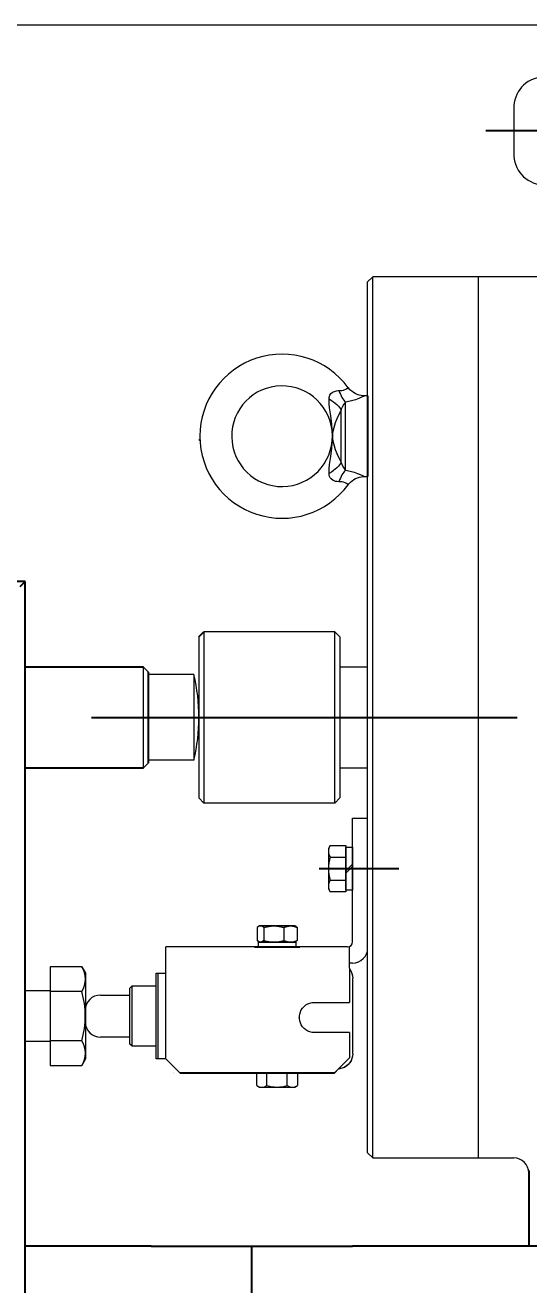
# Model space of a CAD drawing. Extents: x 4154 to 4364, y 2392 to 2546.
# Drawn here: x 4189.86 to 4197.75, y 2457.64 to 2477.37 of the extents above; entities that cross this region are included whole.
import ezdxf

# ---------------------------------------------------------------- set-up
doc = ezdxf.new("R2010")
doc.units = 0
doc.header["$LTSCALE"] = 1.5
doc.header["$MEASUREMENT"] = 0
doc.header["$PDSIZE"] = -1
doc.linetypes.add('CENTER', pattern=[10.16, 6.35, -1.27, 1.27, -1.27])
doc.layers.get('0').update_dxf_attribs({"color": 2})
doc.layers.add('1', color=7, linetype='Continuous')
doc.layers.add('SL', color=7, linetype='Continuous')
doc.styles.add('KWHS', font='ROMANS', dxfattribs={"bigfont": 'GHS'})
doc.styles.get("Standard").update_dxf_attribs({"font": 'romans.shx', "width": 0.9})
doc.dimstyles.get("Standard").update_dxf_attribs({"dimtxt": 0.18, "dimasz": 0.18, "dimexe": 0.18, "dimexo": 0.0625, "dimgap": 0.09, "dimtad": 0, "dimtih": 1, "dimtoh": 1, "dimdec": 4, "dimzin": 0, "dimdsep": 46, "dimtxsty": 'Standard', "dimcen": 0.09, "dimadec": 0, "dimazin": 0, "dimtfac": 1, "dimtdec": 4, "dimtofl": 0, "dimtmove": 0, "dimatfit": 0, "dimfxl": 1, "dimtolj": 1, "dimtzin": 0, "dimarcsym": 0})

# ---------------------------------------------------------------- blocks, each defined once
blk = doc.blocks.new('*D64')
at = {"layer": '1', "color": 1, "linetype": 'Continuous', "lineweight": 0}
for p, q in [((4198.823, 2477.369), (4160.116, 2477.369)), ((4160.616, 2475.869), (4160.616, 2412.051)), ((4175.171, 2410.551), (4160.116, 2410.551))]:
    blk.add_line(p, q, dxfattribs=at)
at = {"layer": '1', "color": 1, "linetype": 'Continuous'}
for points in [[(4160.366, 2475.869), (4160.866, 2475.869), (4160.616, 2477.369)], [(4160.366, 2412.051), (4160.866, 2412.051), (4160.616, 2410.551)]]:
    blk.add_solid(points, dxfattribs=at)
at = {"layer": 'Defpoints', "color": 0, "linetype": 'Continuous'}
for p in [(4199.323, 2477.369), (4160.616, 2410.551), (4175.671, 2410.551)]:
    blk.add_point(p, dxfattribs=at)
at = {"layer": '1', "color": 1, "linetype": 'Continuous', "insert": (4159.366, 2443.96), "char_height": 1.5, "attachment_point": 5, "rotation": 90, "style": 'KWHS'}
blk.add_mtext('\\A1;847.5', dxfattribs=at)

msp = doc.modelspace()

# ---------------------------------------------------------------- linework, layer by layer
at = {"color": 7, "linetype": 'Continuous', "lineweight": 15}
for p, q in [((4197.51128, 2476.10783), (4197.51128, 2475.37973)), ((4197.51128, 2475.37973), (4197.51128, 2475.31941)), ((4195.30243, 2473.42722), (4195.22359, 2473.34838)), ((4195.22359, 2471.51056), (4195.22359, 2473.34838)), ((4196.9581, 2473.42722), (4195.30243, 2473.42722)), ((4195.30243, 2466.5286), (4195.30243, 2473.42722)), ((4199.08682, 2473.42722), (4196.9581, 2473.42722)), ((4196.9581, 2466.5286), (4196.9581, 2473.42722)), ((4196.9581, 2466.5286), (4196.9581, 2473.42722)), ((4194.62024, 2471.51527), (4194.6219, 2471.53819)), ((4194.62233, 2471.4462), (4194.62024, 2471.51527)), ((4194.62024, 2471.51527), (4194.65511, 2471.49433)), ((4194.6219, 2471.53819), (4194.6328, 2471.57409)), ((4194.6328, 2471.57409), (4194.64974, 2471.59922)), ((4194.64974, 2471.59922), (4194.66631, 2471.61447)), ((4194.66631, 2471.61447), (4194.68529, 2471.62662)), ((4194.68529, 2471.62662), (4194.70488, 2471.63528)), ((4194.70488, 2471.63528), (4194.73364, 2471.64296)), ((4194.73364, 2471.64296), (4194.76275, 2471.6459)), ((4194.76275, 2471.6459), (4194.7742, 2471.64587)), ((4194.7742, 2471.64587), (4194.78931, 2471.64583)), ((4194.7742, 2471.64587), (4194.78488, 2471.6177)), ((4194.78488, 2471.6177), (4194.79644, 2471.59059)), ((4194.78931, 2471.64583), (4194.81853, 2471.64849)), ((4194.79644, 2471.59059), (4194.80877, 2471.56478)), ((4194.80877, 2471.56478), (4194.82175, 2471.54053)), ((4194.81853, 2471.64849), (4194.84476, 2471.65422)), ((4194.82175, 2471.54053), (4194.83526, 2471.51806)), ((4194.83526, 2471.51806), (4194.84917, 2471.49759)), ((4194.84476, 2471.65422), (4194.85392, 2471.65708)), ((4194.85392, 2471.65708), (4194.87963, 2471.66766)), ((4194.87963, 2471.66766), (4194.89878, 2471.67818)), ((4194.89878, 2471.67818), (4194.91154, 2471.68646)), ((4194.91154, 2471.68646), (4194.91842, 2471.69142)), ((4194.91842, 2471.69142), (4194.91925, 2471.69202)), ((4194.92329, 2471.68784), (4194.92008, 2471.69258)), ((4194.94653, 2471.66066), (4194.92329, 2471.68784)), ((4194.9734, 2471.63571), (4194.94653, 2471.66066)), ((4195.03132, 2471.5039), (4194.97095, 2471.48523)), ((4195.00017, 2471.61589), (4194.9734, 2471.63571)), ((4195.02881, 2471.59904), (4195.00017, 2471.61589)), ((4195.05894, 2471.58534), (4195.02881, 2471.59904)), ((4195.08403, 2471.52336), (4195.03132, 2471.5039)), ((4195.09017, 2471.57492), (4195.05894, 2471.58534)), ((4195.12697, 2471.54138), (4195.08403, 2471.52336)), ((4195.12206, 2471.56786), (4195.09017, 2471.57492)), ((4195.15413, 2471.56416), (4195.12206, 2471.56786)), ((4195.14095, 2471.54768), (4195.12697, 2471.54138)), ((4195.1597, 2471.55646), (4195.14095, 2471.54768)), ((4195.17338, 2471.56391), (4195.15413, 2471.56416)), ((4195.17098, 2471.56194), (4195.1597, 2471.55646)), ((4195.17382, 2471.56334), (4195.17098, 2471.56194)), ((4195.22359, 2471.56353), (4195.17337, 2471.56353)), ((4195.17337, 2471.56311), (4195.17382, 2471.56334)), ((4195.22359, 2471.1858), (4195.22359, 2471.51056)), ((4194.62822, 2471.37854), (4194.62233, 2471.4462)), ((4194.64493, 2471.24948), (4194.62822, 2471.37854)), ((4194.65511, 2471.49433), (4194.68767, 2471.47241)), ((4194.68767, 2471.47241), (4194.71736, 2471.4499)), ((4194.71736, 2471.4499), (4194.74365, 2471.42719)), ((4194.74365, 2471.42719), (4194.7661, 2471.40469)), ((4194.7661, 2471.40469), (4194.7843, 2471.38277)), ((4194.80678, 2471.34223), (4194.77286, 2471.27117)), ((4194.7843, 2471.38277), (4194.79794, 2471.36183)), ((4194.79794, 2471.36183), (4194.80678, 2471.34223)), ((4194.81047, 2471.35502), (4194.80678, 2471.34223)), ((4194.80678, 2470.52336), (4194.80678, 2471.34223)), ((4194.82805, 2471.39638), (4194.81047, 2471.35502)), ((4194.85165, 2471.43368), (4194.82805, 2471.39638)), ((4194.84917, 2471.49759), (4194.86336, 2471.47931)), ((4194.87768, 2471.46339), (4194.85165, 2471.43368)), ((4194.86336, 2471.47931), (4194.87768, 2471.46339)), ((4194.90525, 2471.46899), (4194.87768, 2471.46339)), ((4194.87768, 2470.4022), (4194.87768, 2471.46339)), ((4194.97095, 2471.48523), (4194.90525, 2471.46899)), ((4194.66132, 2471.12091), (4194.64493, 2471.24948)), ((4194.66888, 2471.02927), (4194.66132, 2471.12091)), ((4194.71723, 2471.14108), (4194.69692, 2471.08234)), ((4194.74302, 2471.20462), (4194.71723, 2471.14108)), ((4194.77286, 2471.27117), (4194.74302, 2471.20462)), ((4195.22359, 2466.5286), (4195.22359, 2471.1858)), ((4194.6717, 2470.93478), (4194.66888, 2471.02927)), ((4194.66888, 2470.83632), (4194.6717, 2470.93081)), ((4194.67178, 2470.94079), (4194.6717, 2470.93349)), ((4194.6717, 2470.93279), (4194.6717, 2470.93478)), ((4194.6717, 2470.93349), (4194.6717, 2470.93279)), ((4194.6717, 2470.93081), (4194.6717, 2470.93279)), ((4194.6717, 2470.93279), (4194.6717, 2470.9321)), ((4194.6717, 2470.9321), (4194.67178, 2470.9248)), ((4194.67445, 2470.98016), (4194.67178, 2470.94079)), ((4194.67178, 2470.9248), (4194.67445, 2470.88543)), ((4194.68247, 2471.02799), (4194.67445, 2470.98016)), ((4194.69692, 2471.08234), (4194.68247, 2471.02799)), ((4192.59919, 2470.88166), (4192.58241, 2470.86488)), ((4194.64493, 2470.6161), (4194.66132, 2470.74468)), ((4194.66132, 2470.74468), (4194.66888, 2470.83632)), ((4194.67445, 2470.88543), (4194.68247, 2470.8376)), ((4194.68247, 2470.8376), (4194.69692, 2470.78324)), ((4194.69692, 2470.78324), (4194.71723, 2470.72451)), ((4194.71723, 2470.72451), (4194.74302, 2470.66097)), ((4194.62822, 2470.48704), (4194.64493, 2470.6161)), ((4194.74302, 2470.66097), (4194.77286, 2470.59441)), ((4194.77286, 2470.59441), (4194.80678, 2470.52336)), ((4194.80678, 2470.52336), (4194.79794, 2470.50376)), ((4194.80678, 2470.52336), (4194.82214, 2470.48102)), ((4194.62024, 2470.35032), (4194.62233, 2470.41939)), ((4194.65511, 2470.37126), (4194.62024, 2470.35032)), ((4194.6231, 2470.32053), (4194.62024, 2470.35032)), ((4194.62233, 2470.41939), (4194.62822, 2470.48704)), ((4194.6289, 2470.3005), (4194.6231, 2470.32053)), ((4194.68767, 2470.39318), (4194.65511, 2470.37126)), ((4194.71736, 2470.41569), (4194.68767, 2470.39318)), ((4194.74365, 2470.43839), (4194.71736, 2470.41569)), ((4194.7661, 2470.4609), (4194.74365, 2470.43839)), ((4194.7843, 2470.48282), (4194.7661, 2470.4609)), ((4194.79794, 2470.50376), (4194.7843, 2470.48282)), ((4194.82175, 2470.32506), (4194.80877, 2470.3008)), ((4194.83526, 2470.34752), (4194.82175, 2470.32506)), ((4194.82214, 2470.48102), (4194.84327, 2470.44376)), ((4194.84917, 2470.368), (4194.83526, 2470.34752)), ((4194.84327, 2470.44376), (4194.86751, 2470.41262)), ((4194.86336, 2470.38628), (4194.84917, 2470.368)), ((4194.87768, 2470.4022), (4194.86336, 2470.38628)), ((4194.86751, 2470.41262), (4194.87768, 2470.4022)), ((4194.87768, 2470.4022), (4194.94812, 2470.38646)), ((4194.94812, 2470.38646), (4195.01344, 2470.36761)), ((4195.01344, 2470.36761), (4195.065, 2470.34959)), ((4195.065, 2470.34959), (4195.10896, 2470.33202)), ((4195.10896, 2470.33202), (4195.14146, 2470.31767)), ((4194.63825, 2470.28166), (4194.6289, 2470.3005)), ((4194.6523, 2470.2636), (4194.63825, 2470.28166)), ((4194.68413, 2470.23959), (4194.6523, 2470.2636)), ((4194.69736, 2470.23326), (4194.68413, 2470.23959)), ((4194.7216, 2470.22521), (4194.69736, 2470.23326)), ((4194.74639, 2470.22079), (4194.7216, 2470.22521)), ((4194.7742, 2470.21972), (4194.74639, 2470.22079)), ((4194.78488, 2470.24789), (4194.7742, 2470.21972)), ((4194.79327, 2470.21962), (4194.7742, 2470.21972)), ((4194.79644, 2470.275), (4194.78488, 2470.24789)), ((4194.82058, 2470.21678), (4194.79327, 2470.21962)), ((4194.80877, 2470.3008), (4194.79644, 2470.275)), ((4194.84517, 2470.21126), (4194.82058, 2470.21678)), ((4194.8706, 2470.20208), (4194.84517, 2470.21126)), ((4194.89056, 2470.1922), (4194.8706, 2470.20208)), ((4194.90558, 2470.18314), (4194.89056, 2470.1922)), ((4194.91516, 2470.17654), (4194.90558, 2470.18314)), ((4194.91959, 2470.17333), (4194.91516, 2470.17654)), ((4194.91925, 2470.17357), (4194.91959, 2470.17333)), ((4194.92026, 2470.17284), (4194.92967, 2470.18585)), ((4194.92967, 2470.18585), (4194.95355, 2470.21202)), ((4194.95355, 2470.21202), (4194.97952, 2470.2348)), ((4194.97952, 2470.2348), (4195.00713, 2470.25418)), ((4195.00713, 2470.25418), (4195.03596, 2470.27015)), ((4195.03596, 2470.27015), (4195.06558, 2470.28277)), ((4195.06558, 2470.28277), (4195.0956, 2470.29211)), ((4195.0956, 2470.29211), (4195.12563, 2470.2983)), ((4195.12563, 2470.2983), (4195.15531, 2470.3015)), ((4195.14146, 2470.31767), (4195.1636, 2470.30724)), ((4195.15531, 2470.3015), (4195.17338, 2470.30175)), ((4195.1636, 2470.30724), (4195.1724, 2470.30296)), ((4195.1724, 2470.30296), (4195.17337, 2470.30247)), ((4195.17337, 2470.30206), (4195.22359, 2470.30206)), ((4192.58241, 2467.79007), (4192.58241, 2465.26714)), ((4194.71112, 2467.86891), (4192.66125, 2467.86891)), ((4192.66125, 2467.86891), (4192.66125, 2465.1883)), ((4194.78997, 2467.79007), (4194.71112, 2467.86891)), ((4194.71112, 2465.1883), (4194.71112, 2467.86891)), ((4194.78997, 2467.79007), (4194.78997, 2465.26714)), ((4191.71515, 2467.31702), (4191.79399, 2467.23818)), ((4191.71515, 2465.74019), (4191.71515, 2467.31702)), ((4191.79399, 2467.23818), (4191.79399, 2465.81903)), ((4192.50357, 2467.19875), (4191.79399, 2467.19875)), ((4192.50357, 2467.19875), (4192.50357, 2465.85845)), ((4192.58241, 2467.23818), (4192.58241, 2465.81903)), ((4195.22359, 2467.31702), (4194.78997, 2467.31702)), ((4195.22359, 2467.31702), (4194.78997, 2467.31702)), ((4195.22359, 2459.70883), (4195.22359, 2466.5286)), ((4195.30243, 2459.62999), (4195.30243, 2466.5286)), ((4196.9581, 2459.62999), (4196.9581, 2466.5286)), ((4196.9581, 2459.62999), (4196.9581, 2466.5286)), ((4191.71515, 2465.74019), (4191.79399, 2465.81903)), ((4192.50357, 2465.85845), (4191.79399, 2465.85845)), ((4194.78997, 2465.74019), (4195.22359, 2465.74019)), ((4194.78997, 2465.74019), (4195.22359, 2465.74019)), ((4192.58241, 2465.26714), (4192.66125, 2465.1883)), ((4194.71112, 2465.1883), (4194.78997, 2465.26714)), ((4194.71112, 2465.1883), (4192.66125, 2465.1883)), ((4194.98707, 2464.95211), (4195.22359, 2464.95211)), ((4194.98707, 2463.01258), (4194.98707, 2464.95211)), ((4194.63682, 2464.52458), (4194.60863, 2464.47578)), ((4194.60863, 2464.47578), (4194.60863, 2463.84505)), ((4194.63682, 2464.52458), (4194.88457, 2464.52458)), ((4194.88457, 2464.52458), (4194.88457, 2463.79626)), ((4194.88457, 2463.82534), (4194.88457, 2464.4955)), ((4194.88457, 2464.4955), (4194.98707, 2464.4955)), ((4194.98707, 2464.4955), (4194.98707, 2463.82534)), ((4194.63682, 2464.34251), (4194.88457, 2464.34251)), ((4194.88457, 2464.12625), (4194.98707, 2464.22875)), ((4194.88457, 2464.09209), (4194.98707, 2464.19458)), ((4194.60863, 2463.84505), (4194.63682, 2463.79626)), ((4194.63682, 2463.97833), (4194.88457, 2463.97833)), ((4194.98707, 2463.82534), (4194.88457, 2463.82534)), ((4194.88457, 2463.79626), (4194.63682, 2463.79626)), ((4193.51337, 2463.25297), (4193.49457, 2463.23882)), ((4193.49457, 2463.23882), (4193.49457, 2463.03582)), ((4193.53235, 2463.26143), (4193.51337, 2463.25297)), ((4193.53142, 2463.26342), (4193.51537, 2463.25416)), ((4193.53142, 2463.26487), (4193.51562, 2463.25575)), ((4193.53209, 2463.26488), (4193.53193, 2463.26486)), ((4193.53193, 2463.26486), (4193.53647, 2463.26483)), ((4193.53193, 2463.26344), (4193.53647, 2463.26346)), ((4193.53209, 2463.26341), (4193.53193, 2463.26344)), ((4193.53697, 2463.26491), (4193.53209, 2463.26488)), ((4193.53697, 2463.26338), (4193.53209, 2463.26341)), ((4193.54647, 2463.26336), (4193.53235, 2463.26143)), ((4193.53647, 2463.26483), (4193.54565, 2463.26481)), ((4193.53647, 2463.26346), (4193.54565, 2463.26349)), ((4193.54647, 2463.26493), (4193.53697, 2463.26491)), ((4193.54647, 2463.26336), (4193.53697, 2463.26338)), ((4193.54565, 2463.26481), (4193.55931, 2463.26478)), ((4193.54565, 2463.26349), (4193.55931, 2463.26351)), ((4193.56044, 2463.26496), (4193.54647, 2463.26493)), ((4193.54647, 2463.26336), (4193.56044, 2463.26333)), ((4193.56611, 2463.25956), (4193.54647, 2463.26336)), ((4193.55931, 2463.26478), (4193.57722, 2463.26476)), ((4193.55931, 2463.26351), (4193.57722, 2463.26353)), ((4193.57863, 2463.26498), (4193.56044, 2463.26496)), ((4193.56044, 2463.26333), (4193.57863, 2463.26331)), ((4193.58526, 2463.24908), (4193.56611, 2463.25956)), ((4193.57722, 2463.26476), (4193.59906, 2463.26474)), ((4193.57722, 2463.26353), (4193.59906, 2463.26355)), ((4193.60073, 2463.265), (4193.57863, 2463.26498)), ((4193.57863, 2463.26331), (4193.60073, 2463.26329)), ((4193.59163, 2463.26461), (4193.58449, 2463.26354)), ((4193.59837, 2463.2386), (4193.58526, 2463.24908)), ((4193.59906, 2463.26474), (4193.59163, 2463.26461)), ((4193.59837, 2463.2386), (4193.675, 2463.25647)), ((4193.59837, 2463.2386), (4193.59837, 2463.0356)), ((4193.60828, 2463.26356), (4193.59906, 2463.26474)), ((4193.59906, 2463.26474), (4193.62447, 2463.26472)), ((4193.62447, 2463.26357), (4193.59906, 2463.26355)), ((4193.62637, 2463.26502), (4193.60073, 2463.265)), ((4193.60073, 2463.26329), (4193.62637, 2463.26327)), ((4193.62447, 2463.26472), (4193.653, 2463.2647)), ((4193.653, 2463.26359), (4193.62447, 2463.26357)), ((4193.65511, 2463.26503), (4193.62637, 2463.26502)), ((4193.62637, 2463.26327), (4193.65511, 2463.26326)), ((4193.65138, 2463.26489), (4193.64979, 2463.26486)), ((4193.64979, 2463.26486), (4193.65357, 2463.26484)), ((4193.65357, 2463.26345), (4193.64979, 2463.26343)), ((4193.64979, 2463.26343), (4193.65138, 2463.26341)), ((4193.64994, 2463.26488), (4193.65428, 2463.2649)), ((4193.65096, 2463.26485), (4193.64994, 2463.26488)), ((4193.64994, 2463.26342), (4193.65096, 2463.26344)), ((4193.65428, 2463.2634), (4193.64994, 2463.26342)), ((4193.6573, 2463.26483), (4193.65096, 2463.26485)), ((4193.65096, 2463.26344), (4193.6573, 2463.26346)), ((4193.65828, 2463.26491), (4193.65138, 2463.26489)), ((4193.65138, 2463.26341), (4193.65828, 2463.26339)), ((4193.653, 2463.2647), (4193.68418, 2463.26469)), ((4193.68418, 2463.2636), (4193.653, 2463.26359)), ((4193.65357, 2463.26484), (4193.66258, 2463.26482)), ((4193.66258, 2463.26347), (4193.65357, 2463.26345)), ((4193.65428, 2463.2649), (4193.66383, 2463.26492)), ((4193.66383, 2463.26338), (4193.65428, 2463.2634)), ((4193.68645, 2463.26505), (4193.65511, 2463.26503)), ((4193.65511, 2463.26326), (4193.68645, 2463.26324)), ((4193.66876, 2463.26481), (4193.6573, 2463.26483)), ((4193.6573, 2463.26346), (4193.66876, 2463.26348)), ((4193.67026, 2463.26493), (4193.65828, 2463.26491)), ((4193.65828, 2463.26339), (4193.67026, 2463.26337)), ((4193.66258, 2463.26482), (4193.67652, 2463.26481)), ((4193.67652, 2463.26349), (4193.66258, 2463.26347)), ((4193.66383, 2463.26492), (4193.67827, 2463.26493)), ((4193.67827, 2463.26336), (4193.66383, 2463.26338)), ((4193.68494, 2463.2648), (4193.66876, 2463.26481)), ((4193.66876, 2463.26348), (4193.68494, 2463.2635)), ((4193.6869, 2463.26494), (4193.67026, 2463.26493)), ((4193.67026, 2463.26337), (4193.6869, 2463.26335)), ((4193.675, 2463.25647), (4193.75477, 2463.26323)), ((4193.67652, 2463.26481), (4193.69492, 2463.26479)), ((4193.69492, 2463.2635), (4193.67652, 2463.26349)), ((4193.67827, 2463.26493), (4193.69711, 2463.26495)), ((4193.69711, 2463.26334), (4193.67827, 2463.26336)), ((4193.68418, 2463.26469), (4193.71746, 2463.26468)), ((4193.71746, 2463.26361), (4193.68418, 2463.2636)), ((4193.70528, 2463.26478), (4193.68494, 2463.2648)), ((4193.68494, 2463.2635), (4193.70528, 2463.26351)), ((4193.71986, 2463.26506), (4193.68645, 2463.26505)), ((4193.68645, 2463.26324), (4193.71986, 2463.26323)), ((4193.70765, 2463.26496), (4193.6869, 2463.26494)), ((4193.6869, 2463.26335), (4193.70765, 2463.26334)), ((4193.69492, 2463.26479), (4193.71715, 2463.26478)), ((4193.71715, 2463.26352), (4193.69492, 2463.2635)), ((4193.69711, 2463.26495), (4193.7197, 2463.26496)), ((4193.7197, 2463.26333), (4193.69711, 2463.26334)), ((4193.7291, 2463.26477), (4193.70528, 2463.26478)), ((4193.70528, 2463.26351), (4193.7291, 2463.26352)), ((4193.7318, 2463.26497), (4193.70765, 2463.26496)), ((4193.70765, 2463.26334), (4193.7318, 2463.26332)), ((4193.71715, 2463.26478), (4193.74245, 2463.26477)), ((4193.74245, 2463.26353), (4193.71715, 2463.26352)), ((4193.71746, 2463.26468), (4193.75228, 2463.26467)), ((4193.75228, 2463.26362), (4193.71746, 2463.26361)), ((4193.7197, 2463.26496), (4193.74528, 2463.26497)), ((4193.74528, 2463.26332), (4193.7197, 2463.26333)), ((4193.75477, 2463.26506), (4193.71986, 2463.26506)), ((4193.71986, 2463.26323), (4193.75477, 2463.26323)), ((4193.75559, 2463.26476), (4193.7291, 2463.26477)), ((4193.7291, 2463.26352), (4193.75559, 2463.26353)), ((4193.75851, 2463.26498), (4193.7318, 2463.26497)), ((4193.7318, 2463.26332), (4193.75851, 2463.26332)), ((4193.74245, 2463.26477), (4193.76996, 2463.26476)), ((4193.76996, 2463.26353), (4193.74245, 2463.26353)), ((4193.74528, 2463.26497), (4193.77297, 2463.26498)), ((4193.77297, 2463.26331), (4193.74528, 2463.26332)), ((4193.75228, 2463.26467), (4193.78805, 2463.26467)), ((4193.78805, 2463.26362), (4193.75228, 2463.26362)), ((4193.79058, 2463.26507), (4193.75477, 2463.26506)), ((4193.75477, 2463.26323), (4193.76588, 2463.26309)), ((4193.75477, 2463.26323), (4193.79058, 2463.26322)), ((4193.78384, 2463.26476), (4193.75559, 2463.26476)), ((4193.75559, 2463.26353), (4193.78384, 2463.26354)), ((4193.7869, 2463.26498), (4193.75851, 2463.26498)), ((4193.75851, 2463.26332), (4193.7869, 2463.26331)), ((4193.76588, 2463.26309), (4193.83864, 2463.25576)), ((4193.76996, 2463.26476), (4193.79875, 2463.26476)), ((4193.79875, 2463.26354), (4193.76996, 2463.26353)), ((4193.77297, 2463.26498), (4193.80183, 2463.26498)), ((4193.80183, 2463.26331), (4193.77297, 2463.26331)), ((4193.81289, 2463.26476), (4193.78384, 2463.26476)), ((4193.78384, 2463.26354), (4193.81289, 2463.26354)), ((4193.81597, 2463.26498), (4193.7869, 2463.26498)), ((4193.7869, 2463.26331), (4193.81597, 2463.26331)), ((4193.78805, 2463.26467), (4193.82414, 2463.26467)), ((4193.82414, 2463.26362), (4193.78805, 2463.26362)), ((4193.82667, 2463.26507), (4193.79058, 2463.26507)), ((4193.79058, 2463.26322), (4193.82667, 2463.26322)), ((4193.79875, 2463.26476), (4193.82782, 2463.26476)), ((4193.82782, 2463.26354), (4193.79875, 2463.26354)), ((4193.80183, 2463.26498), (4193.83088, 2463.26498)), ((4193.83088, 2463.26331), (4193.80183, 2463.26331)), ((4193.84175, 2463.26476), (4193.81289, 2463.26476)), ((4193.81289, 2463.26354), (4193.84175, 2463.26353)), ((4193.84476, 2463.26498), (4193.81597, 2463.26498)), ((4193.81597, 2463.26331), (4193.84476, 2463.26331)), ((4193.82414, 2463.26467), (4193.85995, 2463.26467)), ((4193.85995, 2463.26362), (4193.82414, 2463.26362)), ((4193.86244, 2463.26506), (4193.82667, 2463.26507)), ((4193.82667, 2463.26322), (4193.86244, 2463.26323)), ((4193.82782, 2463.26476), (4193.85621, 2463.26476)), ((4193.85621, 2463.26353), (4193.82782, 2463.26354)), ((4193.83088, 2463.26498), (4193.85913, 2463.26498)), ((4193.85913, 2463.26332), (4193.83088, 2463.26331)), ((4193.84884, 2463.26454), (4193.83668, 2463.26331)), ((4193.83864, 2463.25576), (4193.91117, 2463.23856)), ((4193.86944, 2463.26476), (4193.84175, 2463.26476)), ((4193.84175, 2463.26353), (4193.86944, 2463.26353)), ((4193.87227, 2463.26497), (4193.84476, 2463.26498)), ((4193.84476, 2463.26331), (4193.87227, 2463.26332)), ((4193.85995, 2463.26467), (4193.84884, 2463.26454)), ((4193.85621, 2463.26476), (4193.88292, 2463.26477)), ((4193.88292, 2463.26352), (4193.85621, 2463.26353)), ((4193.85913, 2463.26498), (4193.88562, 2463.26497)), ((4193.88562, 2463.26332), (4193.85913, 2463.26332)), ((4193.85995, 2463.26467), (4193.89486, 2463.26468)), ((4193.8759, 2463.26332), (4193.85995, 2463.26467)), ((4193.89486, 2463.26361), (4193.85995, 2463.26362)), ((4193.89726, 2463.26506), (4193.86244, 2463.26506)), ((4193.86244, 2463.26323), (4193.89726, 2463.26324)), ((4193.89502, 2463.26477), (4193.86944, 2463.26476)), ((4193.86944, 2463.26353), (4193.89502, 2463.26352)), ((4193.89757, 2463.26496), (4193.87227, 2463.26497)), ((4193.87227, 2463.26332), (4193.89757, 2463.26333)), ((4193.88292, 2463.26477), (4193.90707, 2463.26478)), ((4193.90707, 2463.26351), (4193.88292, 2463.26352)), ((4193.88562, 2463.26497), (4193.90944, 2463.26496)), ((4193.90944, 2463.26334), (4193.88562, 2463.26332)), ((4193.89486, 2463.26468), (4193.92827, 2463.26469)), ((4193.92827, 2463.2636), (4193.89486, 2463.26361)), ((4193.91761, 2463.26479), (4193.89502, 2463.26477)), ((4193.89502, 2463.26352), (4193.91761, 2463.2635)), ((4193.93054, 2463.26505), (4193.89726, 2463.26506)), ((4193.89726, 2463.26324), (4193.93054, 2463.26325)), ((4193.9198, 2463.26495), (4193.89757, 2463.26496)), ((4193.89757, 2463.26333), (4193.9198, 2463.26334)), ((4193.90707, 2463.26478), (4193.92782, 2463.2648)), ((4193.92782, 2463.2635), (4193.90707, 2463.26351)), ((4193.90944, 2463.26496), (4193.92978, 2463.26494)), ((4193.92978, 2463.26335), (4193.90944, 2463.26334)), ((4193.91117, 2463.23856), (4193.96236, 2463.25648)), ((4193.91117, 2463.23856), (4193.91117, 2463.03556)), ((4193.93645, 2463.2648), (4193.91761, 2463.26479)), ((4193.91761, 2463.2635), (4193.93645, 2463.26349)), ((4193.9382, 2463.26493), (4193.9198, 2463.26495)), ((4193.9198, 2463.26334), (4193.9382, 2463.26336)), ((4193.92782, 2463.2648), (4193.94446, 2463.26481)), ((4193.94446, 2463.26348), (4193.92782, 2463.2635)), ((4193.92827, 2463.26469), (4193.95961, 2463.2647)), ((4193.95961, 2463.26359), (4193.92827, 2463.2636)), ((4193.92978, 2463.26494), (4193.94596, 2463.26492)), ((4193.94596, 2463.26337), (4193.92978, 2463.26335)), ((4193.96172, 2463.26503), (4193.93054, 2463.26505)), ((4193.93054, 2463.26325), (4193.96172, 2463.26326)), ((4193.95089, 2463.26482), (4193.93645, 2463.2648)), ((4193.93645, 2463.26349), (4193.95089, 2463.26347)), ((4193.95214, 2463.26491), (4193.9382, 2463.26493)), ((4193.9382, 2463.26336), (4193.95214, 2463.26338)), ((4193.94446, 2463.26481), (4193.95644, 2463.26483)), ((4193.95644, 2463.26346), (4193.94446, 2463.26348)), ((4193.94596, 2463.26492), (4193.95742, 2463.2649)), ((4193.95742, 2463.26339), (4193.94596, 2463.26337)), ((4193.96044, 2463.26484), (4193.95089, 2463.26482)), ((4193.95089, 2463.26347), (4193.96044, 2463.26345)), ((4193.96115, 2463.26489), (4193.95214, 2463.26491)), ((4193.95214, 2463.26338), (4193.96115, 2463.2634)), ((4193.95644, 2463.26483), (4193.96334, 2463.26485)), ((4193.96334, 2463.26344), (4193.95644, 2463.26346)), ((4193.95742, 2463.2649), (4193.96376, 2463.26488)), ((4193.96376, 2463.26341), (4193.95742, 2463.26339)), ((4193.95961, 2463.2647), (4193.98835, 2463.26472)), ((4193.98835, 2463.26357), (4193.95961, 2463.26359)), ((4193.96478, 2463.26486), (4193.96044, 2463.26484)), ((4193.96044, 2463.26345), (4193.96478, 2463.26343)), ((4193.96493, 2463.26487), (4193.96115, 2463.26489)), ((4193.96115, 2463.2634), (4193.96493, 2463.26342)), ((4193.99026, 2463.26502), (4193.96172, 2463.26503)), ((4193.96172, 2463.26326), (4193.99026, 2463.26327)), ((4193.96236, 2463.25648), (4194.01566, 2463.26329)), ((4193.96334, 2463.26485), (4193.96493, 2463.26487)), ((4193.96493, 2463.26342), (4193.96334, 2463.26344)), ((4193.96376, 2463.26488), (4193.96478, 2463.26486)), ((4193.96478, 2463.26343), (4193.96376, 2463.26341)), ((4193.98835, 2463.26472), (4194.01399, 2463.26474)), ((4194.01399, 2463.26356), (4193.98835, 2463.26357)), ((4194.01566, 2463.265), (4193.99026, 2463.26502)), ((4193.99026, 2463.26327), (4194.01566, 2463.26329)), ((4194.01399, 2463.26474), (4194.03609, 2463.26476)), ((4194.03609, 2463.26353), (4194.01399, 2463.26356)), ((4194.0375, 2463.26498), (4194.01566, 2463.265)), ((4194.01566, 2463.26329), (4194.0375, 2463.26331)), ((4194.01566, 2463.26329), (4194.02309, 2463.26317)), ((4194.02309, 2463.26317), (4194.0717, 2463.25588)), ((4194.03609, 2463.26476), (4194.05428, 2463.26478)), ((4194.05428, 2463.26351), (4194.03609, 2463.26353)), ((4194.05541, 2463.26496), (4194.0375, 2463.26498)), ((4194.0375, 2463.26331), (4194.05541, 2463.26334)), ((4194.05428, 2463.26478), (4194.06825, 2463.2648)), ((4194.06825, 2463.26349), (4194.05428, 2463.26351)), ((4194.06907, 2463.26493), (4194.05541, 2463.26496)), ((4194.05541, 2463.26334), (4194.06907, 2463.26336)), ((4194.06825, 2463.2648), (4194.05898, 2463.2635)), ((4194.06825, 2463.2648), (4194.07775, 2463.26483)), ((4194.07532, 2463.26347), (4194.06825, 2463.2648)), ((4194.07775, 2463.26346), (4194.06825, 2463.26349)), ((4194.07825, 2463.26491), (4194.06907, 2463.26493)), ((4194.06907, 2463.26336), (4194.07825, 2463.26339)), ((4194.0717, 2463.25588), (4194.12015, 2463.23873)), ((4194.07775, 2463.26483), (4194.08263, 2463.26485)), ((4194.08263, 2463.26344), (4194.07775, 2463.26346)), ((4194.08279, 2463.26488), (4194.07825, 2463.26491)), ((4194.07825, 2463.26339), (4194.08279, 2463.26341)), ((4194.08263, 2463.26485), (4194.08279, 2463.26488)), ((4194.08279, 2463.26341), (4194.08263, 2463.26344)), ((4194.09935, 2463.2556), (4194.0833, 2463.26487)), ((4194.0991, 2463.2543), (4194.0833, 2463.26342)), ((4194.08789, 2463.26109), (4194.08709, 2463.26124)), ((4194.10704, 2463.25069), (4194.08789, 2463.26109)), ((4194.10704, 2463.24921), (4194.09893, 2463.25365)), ((4194.12015, 2463.24027), (4194.10704, 2463.25069)), ((4194.12015, 2463.23873), (4194.10704, 2463.24921)), ((4194.12015, 2463.23873), (4194.12015, 2463.03573)), ((4193.51337, 2463.02159), (4193.49457, 2463.03582)), ((4193.53235, 2463.01305), (4193.51337, 2463.02159)), ((4193.51562, 2463.02025), (4193.53142, 2463.01113)), ((4193.58526, 2463.02518), (4193.56611, 2463.01478)), ((4193.59837, 2463.0356), (4193.58526, 2463.02518)), ((4193.59837, 2463.0356), (4193.675, 2463.01771)), ((4193.83864, 2463.01839), (4193.91117, 2463.03556)), ((4193.91117, 2463.03556), (4193.96236, 2463.01772)), ((4194.0717, 2463.01851), (4194.12015, 2463.03573)), ((4194.0833, 2463.01113), (4194.09935, 2463.0204)), ((4194.10704, 2463.02531), (4194.09918, 2463.02104)), ((4194.12015, 2463.03573), (4194.10704, 2463.02531)), ((4192.06642, 2461.18115), (4192.06642, 2462.93374)), ((4194.90823, 2462.93374), (4192.06642, 2462.93374)), ((4193.45257, 2462.93374), (4193.45257, 2462.93229)), ((4193.45257, 2462.93229), (4193.45257, 2462.93136)), ((4193.45327, 2462.93375), (4193.45317, 2462.93372)), ((4193.45317, 2462.93372), (4193.45823, 2462.93369)), ((4193.45823, 2462.93234), (4193.45317, 2462.9323)), ((4193.45317, 2462.9323), (4193.45327, 2462.93227)), ((4193.45854, 2462.93378), (4193.45327, 2462.93375)), ((4193.45327, 2462.93227), (4193.45854, 2462.93224)), ((4193.45823, 2462.93369), (4193.46838, 2462.93366)), ((4193.46838, 2462.93237), (4193.45823, 2462.93234)), ((4193.4689, 2462.93381), (4193.45854, 2462.93378)), ((4193.45854, 2462.93224), (4193.4689, 2462.93221)), ((4193.46838, 2462.93366), (4193.48348, 2462.93363)), ((4193.48348, 2462.93239), (4193.46838, 2462.93237)), ((4193.48419, 2462.93384), (4193.4689, 2462.93381)), ((4193.4689, 2462.93221), (4193.48419, 2462.93218)), ((4193.48348, 2462.93363), (4193.5033, 2462.9336)), ((4193.5033, 2462.93242), (4193.48348, 2462.93239)), ((4193.50419, 2462.93387), (4193.48419, 2462.93384)), ((4193.48419, 2462.93218), (4193.50419, 2462.93216)), ((4193.5033, 2462.9336), (4193.50776, 2462.9336)), ((4193.50776, 2462.93243), (4193.5033, 2462.93242)), ((4193.50776, 2462.93387), (4193.50419, 2462.93387)), ((4193.50419, 2462.93216), (4193.52861, 2462.93213)), ((4193.50776, 2463.01258), (4193.50776, 2463.01113)), ((4193.50776, 2463.01113), (4193.50776, 2462.93229)), ((4193.50776, 2462.93229), (4193.50792, 2462.93228)), ((4193.50792, 2463.01258), (4193.51188, 2463.01261)), ((4193.50927, 2463.01255), (4193.50792, 2463.01258)), ((4193.50927, 2463.01115), (4193.50792, 2463.01112)), ((4193.50792, 2463.01112), (4193.51188, 2463.0111)), ((4193.50792, 2462.93228), (4193.51188, 2462.93225)), ((4193.52895, 2463.01256), (4193.50927, 2463.01255)), ((4193.50927, 2463.01115), (4193.50927, 2463.01255)), ((4193.53142, 2463.01113), (4193.50927, 2463.01115)), ((4193.51188, 2463.01261), (4193.52107, 2463.01264)), ((4193.51188, 2463.0111), (4193.52107, 2463.01107)), ((4193.51188, 2462.93225), (4193.52107, 2462.93223)), ((4193.52905, 2463.0125), (4193.51764, 2463.01252)), ((4193.52905, 2463.0125), (4193.51764, 2463.01252)), ((4193.51764, 2463.01119), (4193.51764, 2463.01252)), ((4193.53127, 2463.01122), (4193.51764, 2463.01119)), ((4193.53033, 2463.01121), (4193.51764, 2463.01119)), ((4193.51764, 2463.01119), (4193.51764, 2463.01119)), ((4193.52107, 2463.01264), (4193.52877, 2463.01266)), ((4193.52107, 2463.01107), (4193.53533, 2463.01104)), ((4193.52107, 2462.93223), (4193.53533, 2462.9322)), ((4193.52861, 2462.93213), (4193.5571, 2462.93211)), ((4193.53127, 2463.01122), (4193.53033, 2463.01121)), ((4193.53209, 2463.01112), (4193.53142, 2463.01113)), ((4193.53697, 2463.01109), (4193.53209, 2463.01112)), ((4193.54647, 2463.01107), (4193.53235, 2463.01305)), ((4193.53533, 2463.01104), (4193.5544, 2463.01102)), ((4193.53533, 2462.9322), (4193.5544, 2462.93217)), ((4193.54647, 2463.01107), (4193.53697, 2463.01109)), ((4193.56611, 2463.01478), (4193.54647, 2463.01107)), ((4193.56044, 2463.01104), (4193.54647, 2463.01107)), ((4193.5544, 2463.01102), (4193.57796, 2463.01099)), ((4193.5544, 2462.93217), (4193.57796, 2462.93215)), ((4193.5571, 2462.93211), (4193.58924, 2462.93209)), ((4193.57863, 2463.01102), (4193.56044, 2463.01104)), ((4193.57796, 2463.01099), (4193.60558, 2463.01097)), ((4193.57796, 2462.93215), (4193.60558, 2462.93213)), ((4193.60073, 2463.011), (4193.57863, 2463.01102)), ((4193.58924, 2462.93209), (4193.62455, 2462.93207)), ((4193.62637, 2463.01098), (4193.60073, 2463.011)), ((4193.60558, 2463.01097), (4193.63677, 2463.01095)), ((4193.60558, 2462.93213), (4193.63677, 2462.93211)), ((4193.62455, 2462.93207), (4193.66254, 2462.93206)), ((4193.65511, 2463.01097), (4193.62637, 2463.01098)), ((4193.63677, 2463.01095), (4193.67098, 2463.01094)), ((4193.63677, 2462.93211), (4193.67098, 2462.9321)), ((4193.68645, 2463.01095), (4193.65511, 2463.01097)), ((4193.66254, 2462.93206), (4193.70263, 2462.93205)), ((4193.67098, 2463.01094), (4193.70761, 2463.01093)), ((4193.67098, 2462.9321), (4193.70761, 2462.93209)), ((4193.675, 2463.01771), (4193.75477, 2463.01094)), ((4193.71986, 2463.01094), (4193.68645, 2463.01095)), ((4193.70263, 2462.93205), (4193.74426, 2462.93204)), ((4193.70761, 2463.01093), (4193.74601, 2463.01092)), ((4193.70761, 2462.93209), (4193.74601, 2462.93208)), ((4193.75477, 2463.01094), (4193.71986, 2463.01094)), ((4193.74426, 2462.93204), (4193.7868, 2462.93203)), ((4193.74601, 2463.01092), (4193.78549, 2463.01092)), ((4193.74601, 2462.93208), (4193.78549, 2462.93207)), ((4193.75477, 2463.01094), (4193.76588, 2463.01107)), ((4193.79058, 2463.01093), (4193.75477, 2463.01094)), ((4193.76588, 2463.01107), (4193.83864, 2463.01839)), ((4193.78549, 2463.01092), (4193.82536, 2463.01092)), ((4193.78549, 2462.93207), (4193.82536, 2462.93207)), ((4193.7868, 2462.93203), (4193.82964, 2462.93203)), ((4193.82667, 2463.01093), (4193.79058, 2463.01093)), ((4193.82536, 2463.01092), (4193.86491, 2463.01092)), ((4193.82536, 2462.93207), (4193.86491, 2462.93208)), ((4193.86244, 2463.01094), (4193.82667, 2463.01093)), ((4193.82964, 2462.93203), (4193.87216, 2462.93204)), ((4193.89726, 2463.01094), (4193.86244, 2463.01094)), ((4193.86491, 2463.01092), (4193.90344, 2463.01093)), ((4193.86491, 2462.93208), (4193.90344, 2462.93209)), ((4193.87216, 2462.93204), (4193.91373, 2462.93205)), ((4193.93054, 2463.01095), (4193.89726, 2463.01094)), ((4193.90344, 2463.01093), (4193.94027, 2463.01094)), ((4193.90344, 2462.93209), (4193.94027, 2462.9321)), ((4193.91373, 2462.93205), (4193.95375, 2462.93206)), ((4193.96172, 2463.01097), (4193.93054, 2463.01095)), ((4193.94027, 2463.01094), (4193.97474, 2463.01095)), ((4193.94027, 2462.9321), (4193.97474, 2462.93211)), ((4193.95375, 2462.93206), (4193.99164, 2462.93207)), ((4193.99026, 2463.01098), (4193.96172, 2463.01097)), ((4193.96236, 2463.01772), (4194.01566, 2463.011)), ((4193.97474, 2463.01095), (4194.00626, 2463.01097)), ((4193.97474, 2462.93211), (4194.00626, 2462.93213)), ((4194.01566, 2463.011), (4193.99026, 2463.01098)), ((4193.99164, 2462.93207), (4194.02684, 2462.93209)), ((4194.00626, 2463.01097), (4194.03424, 2463.01099)), ((4194.00626, 2462.93213), (4194.03424, 2462.93215)), ((4194.01566, 2463.011), (4194.02309, 2463.01114)), ((4194.0375, 2463.01102), (4194.01566, 2463.011)), ((4194.02309, 2463.01114), (4194.0717, 2463.01851)), ((4194.02684, 2462.93209), (4194.05884, 2462.93211)), ((4194.03424, 2463.01099), (4194.05822, 2463.01101)), ((4194.03424, 2462.93215), (4194.05822, 2462.93217)), ((4194.05541, 2463.01104), (4194.0375, 2463.01102)), ((4194.06907, 2463.01107), (4194.05541, 2463.01104)), ((4194.05822, 2463.01101), (4194.07774, 2463.01104)), ((4194.05822, 2462.93217), (4194.07774, 2462.9322)), ((4194.05884, 2462.93211), (4194.08717, 2462.93213)), ((4194.07825, 2463.01109), (4194.06907, 2463.01107)), ((4194.07774, 2463.01104), (4194.09248, 2463.01106)), ((4194.07774, 2462.9322), (4194.09248, 2462.93222)), ((4194.08279, 2463.01112), (4194.07825, 2463.01109)), ((4194.0833, 2463.01113), (4194.08279, 2463.01112)), ((4194.0884, 2463.01121), (4194.08345, 2463.01122)), ((4194.0884, 2463.0125), (4194.08567, 2463.0125)), ((4194.08595, 2463.01266), (4194.09248, 2463.01264)), ((4194.08717, 2462.93213), (4194.11142, 2462.93216)), ((4194.0997, 2463.01253), (4194.0884, 2463.0125)), ((4194.0997, 2463.01118), (4194.0884, 2463.01121)), ((4194.09248, 2463.01264), (4194.10217, 2463.01262)), ((4194.09248, 2463.01106), (4194.10217, 2463.01109)), ((4194.09248, 2462.93222), (4194.10217, 2462.93225)), ((4194.10581, 2463.01256), (4194.0997, 2463.01253)), ((4194.10581, 2463.01115), (4194.0997, 2463.01118)), ((4194.10217, 2463.01262), (4194.10664, 2463.01259)), ((4194.10217, 2463.01109), (4194.10664, 2463.01112)), ((4194.10217, 2462.93225), (4194.10664, 2462.93228)), ((4194.11142, 2462.93387), (4194.10571, 2462.93387)), ((4194.10664, 2463.01259), (4194.10581, 2463.01256)), ((4194.10664, 2463.01112), (4194.10581, 2463.01115)), ((4194.10664, 2462.93228), (4194.10696, 2462.93229)), ((4194.10696, 2463.01113), (4194.10696, 2463.01258)), ((4194.10696, 2462.93229), (4194.10696, 2463.01113)), ((4194.10696, 2462.9336), (4194.11053, 2462.9336)), ((4194.11053, 2462.93242), (4194.10696, 2462.93243)), ((4194.11053, 2462.9336), (4194.13053, 2462.93363)), ((4194.13053, 2462.9324), (4194.11053, 2462.93242)), ((4194.13124, 2462.93384), (4194.11142, 2462.93387)), ((4194.11142, 2462.93216), (4194.13124, 2462.93219)), ((4194.13053, 2462.93363), (4194.14582, 2462.93366)), ((4194.14582, 2462.93237), (4194.13053, 2462.9324)), ((4194.14634, 2462.93381), (4194.13124, 2462.93384)), ((4194.13124, 2462.93219), (4194.14634, 2462.93221)), ((4194.14582, 2462.93366), (4194.15618, 2462.93369)), ((4194.15618, 2462.93234), (4194.14582, 2462.93237)), ((4194.15649, 2462.93378), (4194.14634, 2462.93381)), ((4194.14634, 2462.93221), (4194.15649, 2462.93224)), ((4194.15618, 2462.93369), (4194.16145, 2462.93372)), ((4194.16145, 2462.93231), (4194.15618, 2462.93234)), ((4194.16155, 2462.93375), (4194.15649, 2462.93378)), ((4194.15649, 2462.93224), (4194.16155, 2462.93228)), ((4194.15649, 2462.93224), (4194.15649, 2462.93224)), ((4194.16145, 2462.93372), (4194.16155, 2462.93375)), ((4194.16155, 2462.93228), (4194.16145, 2462.93231)), ((4194.16215, 2462.93229), (4194.16215, 2462.93374)), ((4194.16215, 2462.93136), (4194.16215, 2462.93229)), ((4194.94185, 2462.60284), (4194.94185, 2462.93374)), ((4194.98707, 2462.68168), (4194.94185, 2462.68168)), ((4190.25444, 2462.62514), (4190.25444, 2461.07746)), ((4190.74643, 2462.62514), (4190.25444, 2462.62514)), ((4190.74643, 2462.62514), (4190.80633, 2462.52145)), ((4190.80633, 2462.52145), (4190.80633, 2461.18115)), ((4191.91517, 2461.18115), (4191.91517, 2462.52145)), ((4191.91517, 2462.52145), (4192.06642, 2462.52145)), ((4191.94588, 2461.18115), (4191.94588, 2462.52145)), ((4194.94185, 2462.60284), (4194.94185, 2462.06672)), ((4194.94185, 2462.58767), (4194.94481, 2462.58369)), ((4194.94481, 2462.58369), (4194.9642, 2462.55204)), ((4194.9642, 2462.55204), (4194.9784, 2462.51775)), ((4194.9784, 2462.51775), (4194.98707, 2462.48166)), ((4194.98707, 2462.48166), (4194.98998, 2462.44466)), ((4194.98998, 2461.26204), (4194.98998, 2462.44466)), ((4190.25444, 2462.24551), (4189.86238, 2462.24551)), ((4190.74643, 2462.23825), (4190.25444, 2462.23825)), ((4191.49731, 2462.28493), (4191.53673, 2462.32435)), ((4191.49731, 2462.28493), (4191.49731, 2461.41767)), ((4191.53673, 2461.37825), (4191.53673, 2462.32435)), ((4191.53673, 2462.32435), (4191.61557, 2462.32435)), ((4191.61557, 2462.32414), (4191.85209, 2462.32414)), ((4191.85209, 2462.32435), (4191.91517, 2462.32435)), ((4191.04003, 2462.18046), (4191.49731, 2462.18046)), ((4194.25672, 2462.02562), (4194.28734, 2462.0433)), ((4194.25672, 2462.02544), (4194.28734, 2462.04311)), ((4194.28734, 2462.0433), (4194.32024, 2462.05621)), ((4194.28734, 2462.04311), (4194.32024, 2462.05603)), ((4194.32024, 2462.05621), (4194.35471, 2462.06408)), ((4194.32024, 2462.05603), (4194.35471, 2462.0639)), ((4194.35471, 2462.06408), (4194.38996, 2462.06672)), ((4194.35471, 2462.0639), (4194.38996, 2462.06654)), ((4194.38996, 2462.06672), (4194.94185, 2462.06672)), ((4194.38996, 2462.06654), (4194.94185, 2462.06654)), ((4194.94185, 2462.06654), (4194.94185, 2462.06672)), ((4190.8035, 2461.75866), (4190.8035, 2461.94394)), ((4194.15344, 2461.83001), (4194.1541, 2461.84769)), ((4194.1541, 2461.84787), (4194.15937, 2461.88283)), ((4194.1541, 2461.84769), (4194.15937, 2461.88265)), ((4194.1541, 2461.81252), (4194.1541, 2461.84787)), ((4194.15937, 2461.88283), (4194.16979, 2461.91661)), ((4194.15937, 2461.88265), (4194.16979, 2461.91643)), ((4194.16979, 2461.91661), (4194.18512, 2461.94846)), ((4194.16979, 2461.91643), (4194.18512, 2461.94828)), ((4194.18512, 2461.94846), (4194.20504, 2461.97767)), ((4194.18512, 2461.94828), (4194.20504, 2461.97748)), ((4194.20504, 2461.97767), (4194.22908, 2462.00358)), ((4194.20504, 2461.97748), (4194.22908, 2462.0034)), ((4194.22908, 2462.00358), (4194.25672, 2462.02562)), ((4194.22908, 2462.0034), (4194.25672, 2462.02544)), ((4194.15937, 2461.77756), (4194.1541, 2461.81252)), ((4194.16979, 2461.74378), (4194.15937, 2461.77756)), ((4194.18512, 2461.71193), (4194.16979, 2461.74378)), ((4194.20504, 2461.68273), (4194.18512, 2461.71193)), ((4194.22908, 2461.65681), (4194.20504, 2461.68273)), ((4194.25672, 2461.63477), (4194.22908, 2461.65681)), ((4189.86238, 2461.45709), (4190.25444, 2461.45709)), ((4190.74643, 2461.46436), (4190.25444, 2461.46436)), ((4191.49731, 2461.52214), (4191.04003, 2461.52214)), ((4194.28734, 2461.61709), (4194.25672, 2461.63477)), ((4194.32024, 2461.60418), (4194.28734, 2461.61709)), ((4194.35471, 2461.59631), (4194.32024, 2461.60418)), ((4194.38996, 2461.59367), (4194.35471, 2461.59631)), ((4194.94185, 2461.59367), (4194.38996, 2461.59367)), ((4194.94185, 2461.59367), (4194.94185, 2461.19946)), ((4191.53673, 2461.37825), (4191.49731, 2461.41767)), ((4191.61557, 2461.37825), (4191.53673, 2461.37825)), ((4191.85209, 2461.37944), (4191.61557, 2461.37944)), ((4191.91517, 2461.37825), (4191.85209, 2461.37825)), ((4194.98998, 2461.26204), (4194.98707, 2461.22504)), ((4194.98998, 2461.25937), (4194.98707, 2461.22237)), ((4194.98998, 2461.25937), (4194.98998, 2461.26204)), ((4190.25444, 2461.07746), (4190.74643, 2461.07746)), ((4190.80633, 2461.18115), (4190.74643, 2461.07746)), ((4192.06642, 2461.18115), (4191.91517, 2461.18115)), ((4191.94588, 2461.19946), (4191.94588, 2461.19928)), ((4192.06642, 2461.18115), (4192.28833, 2460.95924)), ((4194.94185, 2461.19946), (4194.70532, 2460.96294)), ((4194.70532, 2460.96276), (4194.94185, 2461.19928)), ((4194.86084, 2461.0513), (4194.82655, 2461.03709)), ((4194.86084, 2461.04862), (4194.82655, 2461.03442)), ((4194.89248, 2461.07069), (4194.86084, 2461.0513)), ((4194.89248, 2461.06801), (4194.86084, 2461.04862)), ((4194.9207, 2461.09479), (4194.89248, 2461.07069)), ((4194.9207, 2461.09212), (4194.89248, 2461.06801)), ((4194.94481, 2461.12301), (4194.9207, 2461.09479)), ((4194.94481, 2461.12034), (4194.9207, 2461.09212)), ((4194.94185, 2461.19928), (4194.94185, 2461.19946)), ((4194.9642, 2461.15466), (4194.94481, 2461.12301)), ((4194.9642, 2461.15199), (4194.94481, 2461.12034)), ((4194.9784, 2461.18895), (4194.9642, 2461.15466)), ((4194.9784, 2461.18628), (4194.9642, 2461.15199)), ((4194.98707, 2461.22504), (4194.9784, 2461.18895)), ((4194.98707, 2461.22237), (4194.9784, 2461.18628)), ((4192.1824, 2460.96276), (4192.1824, 2460.96294)), ((4192.1824, 2460.95924), (4192.1824, 2460.95942)), ((4194.70532, 2460.96294), (4192.28463, 2460.96294)), ((4194.70532, 2460.96276), (4192.28481, 2460.96276)), ((4192.28815, 2460.95942), (4193.50776, 2460.95942)), ((4192.28833, 2460.95924), (4193.80542, 2460.95924)), ((4193.48678, 2460.76297), (4193.48678, 2460.95906)), ((4193.48678, 2460.95906), (4194.12406, 2460.95906)), ((4193.64609, 2460.76297), (4193.64609, 2460.95906)), ((4193.80542, 2460.95924), (4194.70532, 2460.95924)), ((4193.96475, 2460.76297), (4193.96475, 2460.95906)), ((4194.10696, 2460.95942), (4194.70532, 2460.95942)), ((4194.12406, 2460.95906), (4194.12406, 2460.76297)), ((4194.70532, 2460.95924), (4194.76947, 2461.02338)), ((4194.76927, 2461.02337), (4194.70532, 2460.95942)), ((4194.70532, 2460.96294), (4194.70532, 2460.96276)), ((4194.70532, 2460.95942), (4194.70532, 2460.95924)), ((4194.79046, 2461.02575), (4194.76573, 2461.02316)), ((4194.79046, 2461.02843), (4194.76857, 2461.026)), ((4194.82655, 2461.03709), (4194.79046, 2461.02843)), ((4194.82655, 2461.03442), (4194.79046, 2461.02575)), ((4193.48678, 2460.76297), (4193.52948, 2460.7383)), ((4193.52948, 2460.7383), (4194.08137, 2460.7383)), ((4194.08137, 2460.7383), (4194.12406, 2460.76297)), ((4195.22359, 2459.70883), (4195.30243, 2459.62999)), ((4195.30243, 2459.62999), (4196.9581, 2459.62999)), ((4196.9581, 2459.62999), (4197.50999, 2459.62999))]:
    msp.add_line(p, q, dxfattribs=at)
at = {"color": 7, "linetype": 'Continuous'}
for p, q in [((4195.22359, 2471.56353), (4195.22359, 2470.30206)), ((4189.86238, 2468.65732), (4189.38933, 2468.65732)), ((4189.78354, 2468.57848), (4189.86238, 2468.65732)), ((4189.86238, 2451.81106), (4189.86238, 2468.65732)), ((4192.58241, 2467.79007), (4192.66125, 2467.86891)), ((4191.71515, 2467.31702), (4189.86238, 2467.31702)), ((4191.79399, 2466.71206), (4191.79399, 2467.23818)), ((4191.79399, 2465.81903), (4191.79399, 2466.71206)), ((4189.86238, 2465.74019), (4191.71515, 2465.74019)), ((4197.74651, 2459.43288), (4197.74651, 2459.43288)), ((4197.74651, 2459.43288), (4197.74651, 2458.25026)), ((4191.83341, 2458.25026), (4189.86238, 2458.25026)), ((4191.83341, 2458.25026), (4193.41024, 2458.25026)), ((4193.41024, 2458.25026), (4194.98707, 2458.25026)), ((4193.41024, 2452.73137), (4193.41024, 2458.25026)), ((4215.48582, 2458.25026), (4194.98707, 2458.25026))]:
    msp.add_line(p, q, dxfattribs=at)
at = {"color": 7, "linetype": 'Continuous', "lineweight": 15}
for centre, radius, start, end in [((4197.99881, 2476.07235), 0.48882, 90, 175.837775), ((4197.99881, 2475.35489), 0.48882, 184.162225, 270), ((4193.88329, 2470.93279), 1.28511, 36.236518, 323.763497), ((4193.88329, 2470.93279), 0.78841, 1.086674, 0.673542), ((4189.69484, 2466.5286), 2.88756, 346.580326, 13.419674), ((4194.76972, 2464.43354), 0.16109, 145.591013, 214.408987), ((4195.24069, 2464.16042), 0.63073, 163.219857, 196.780143), ((4194.76972, 2463.88729), 0.16109, 145.591013, 214.408987), ((4194.90823, 2463.01258), 0.07884, 270, 0), ((4194.98707, 2462.91821), 0.23652, 270, 0), ((4190.46401, 2462.43169), 0.34232, 325.591013, 34.408987), ((4189.4632, 2461.8513), 1.3403, 343.219857, 16.780143), ((4191.04003, 2461.94394), 0.23652, 90, 180), ((4191.04003, 2461.75866), 0.23652, 180, 270), ((4190.46401, 2461.27091), 0.34232, 325.591013, 34.408987), ((4193.56644, 2460.87926), 0.14096, 235.591013, 304.408987), ((4193.80542, 2461.29136), 0.55189, 253.219857, 286.780143), ((4194.04441, 2460.87926), 0.14096, 235.591013, 304.408987), ((4197.50999, 2459.39346), 0.23652, 0, 90)]:
    msp.add_arc(centre, radius, start, end, dxfattribs=at)
at = {"layer": 'SL', "color": 1, "linetype": 'CENTER', "ltscale": 0.7}
for p, q in [((4200.13152, 2475.71362), (4197.07474, 2475.71362)), ((4180.23026, 2466.5286), (4229.83082, 2466.5286)), ((4194.46672, 2464.16042), (4195.71347, 2464.16042))]:
    msp.add_line(p, q, dxfattribs=at)

# ---------------------------------------------------------------- dimensions: what is measured, and where the dimension line sits
at = {"layer": '1', "color": 7, "linetype": 'Continuous'}
dim = msp.add_linear_dim(base=(4160.61586, 2410.55124), p1=(4199.32334, 2477.36929), p2=(4175.67094, 2410.55124), angle=90, text='847.5', dimstyle='Standard', override={"dimtxt": 1.5, "dimasz": 1.5, "dimexe": 0.5, "dimexo": 0.5, "dimgap": 0.5, "dimtad": 3, "dimtih": 0, "dimtoh": 0, "dimzin": 12, "dimdsep": 0, "dimtxsty": 'KWHS', "dimcen": 0, "dimdle": 10, "dimclrd": 1, "dimclre": 1, "dimclrt": 1, "dimadec": 2, "dimazin": 3, "dimtfac": 0.6, "dimtofl": 1, "dimtmove": 1, "dimatfit": 3, "dimtvp": 1, "dimlwd": 0, "dimlwe": 0}, dxfattribs=at)
dim.commit()
dim.dimension.update_dxf_attribs({"geometry": '*D64', "text_midpoint": (4159.36586, 2443.96027)})

doc.saveas('drawing.dxf')
